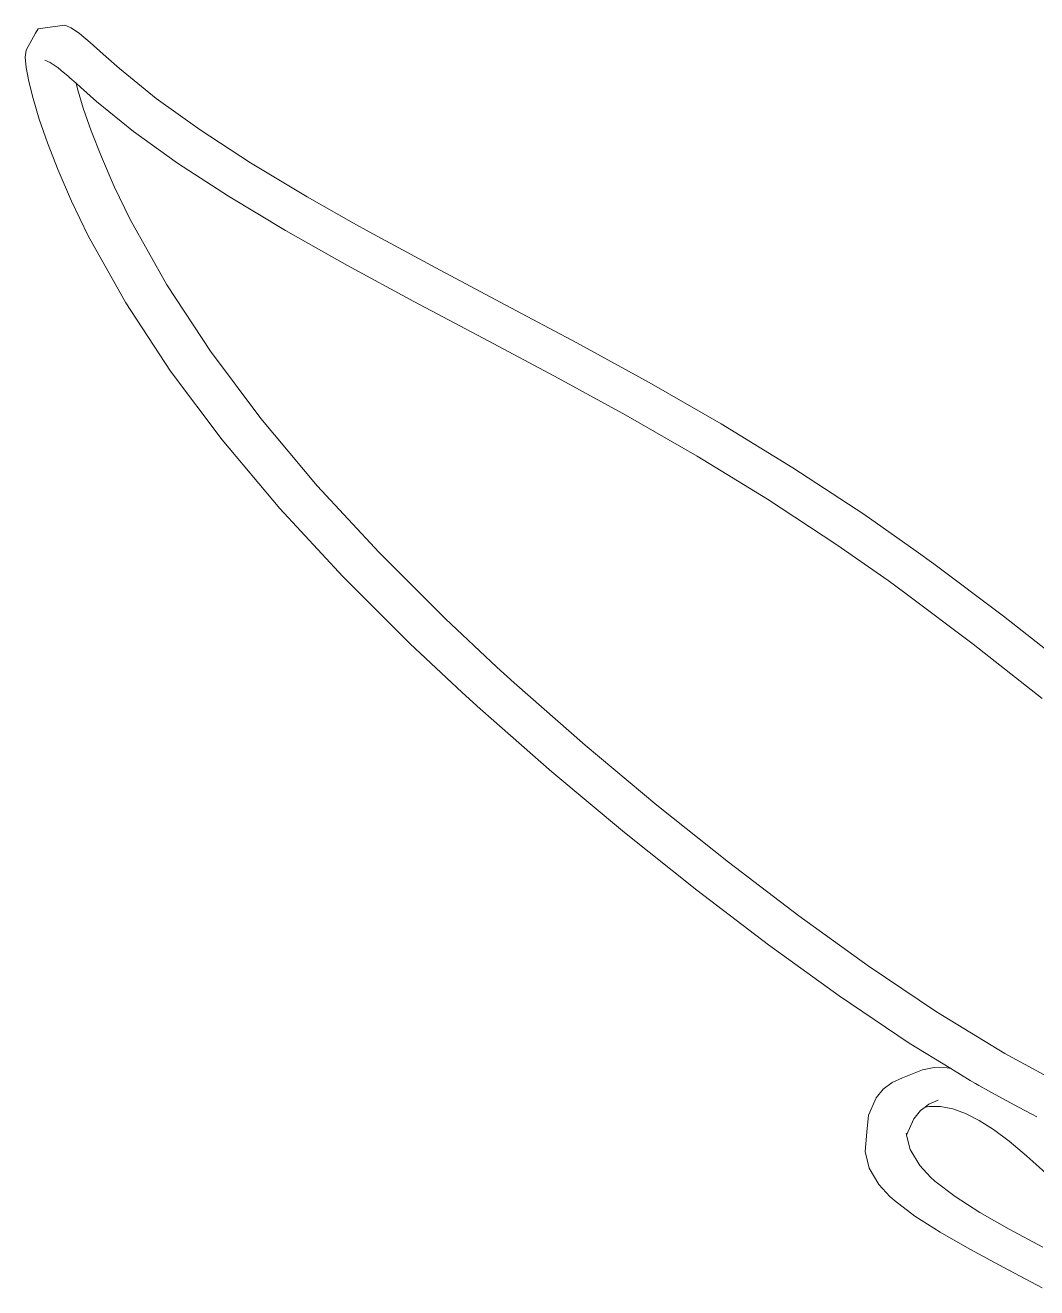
# Model space of a CAD drawing. Header units: millimetres. Extents: x 930469 to 1523124, y -120375 to 411163.
# Drawn here: x 1425196.8 to 1425428.4, y -6141.9 to -5852.8 of the extents above; entities that cross this region are included whole.
import ezdxf

# ---------------------------------------------------------------- set-up
doc = ezdxf.new("R2010")
doc.units = ezdxf.units.MM
doc.layers.add('A-NET THAY', color=8, linetype='Continuous', lineweight=0)
doc.layers.add('COT VACH', color=8, linetype='Continuous', lineweight=0)

# ---------------------------------------------------------------- blocks, each defined once
blk = doc.blocks.new('fgholol')
at = {"layer": 'A-NET THAY', "ltscale": 3}
for p, q in [((1043173.59, 33194.61), (1043168.5, 33193.95)), ((1043175.02, 33194.01), (1043173.59, 33194.61)), ((1043166.85, 33192.82), (1043164.68, 33188.94)), ((1043167.47, 33193.8), (1043166.85, 33192.82)), ((1043168.5, 33193.95), (1043167.47, 33193.8)), ((1043176.92, 33192.69), (1043175.02, 33194.01)), ((1043179.34, 33190.69), (1043176.92, 33192.69)), ((1043164.68, 33188.94), (1043164.51, 33187.31)), ((1043182.36, 33188.02), (1043179.34, 33190.69)), ((1043164.51, 33187.31), (1043164.71, 33184.91)), ((1043170.23, 33186.12), (1043168.97, 33186.65)), ((1043171.79, 33185.04), (1043170.23, 33186.12)), ((1043186.06, 33184.72), (1043182.36, 33188.02)), ((1043164.71, 33184.91), (1043165.3, 33181.75)), ((1043171.97, 33184.91), (1043171.79, 33185.04)), ((1043172.74, 33184.28), (1043171.97, 33184.91)), ((1043173.22, 33183.87), (1043172.74, 33184.28)), ((1043174.26, 33183.02), (1043173.22, 33183.87)), ((1043174.72, 33182.61), (1043174.26, 33183.02)), ((1043194.5, 33177.85), (1043186.06, 33184.72)), ((1043165.3, 33181.75), (1043166.28, 33177.82)), ((1043176.13, 33181.36), (1043174.72, 33182.61)), ((1043177.18, 33180.44), (1043176.13, 33181.36)), ((1043176.46, 33180.07), (1043176.13, 33181.36)), ((1043177.79, 33175.65), (1043176.46, 33180.07)), ((1043180.83, 33177.18), (1043177.18, 33180.44)), ((1043166.28, 33177.82), (1043167.7, 33173.13)), ((1043189.3, 33170.29), (1043180.83, 33177.18)), ((1043204.52, 33170.63), (1043194.5, 33177.85)), ((1043179.6, 33170.46), (1043177.79, 33175.65)), ((1043167.7, 33173.13), (1043169.6, 33167.66)), ((1043181.93, 33164.48), (1043179.6, 33170.46)), ((1043199.39, 33163.02), (1043189.3, 33170.29)), ((1043216.09, 33163.1), (1043204.52, 33170.63)), ((1043169.6, 33167.66), (1043172.04, 33161.4)), ((1043184.88, 33157.69), (1043181.93, 33164.48)), ((1043211.02, 33155.45), (1043199.39, 33163.02)), ((1043229.07, 33155.32), (1043216.09, 33163.1)), ((1043172.04, 33161.4), (1043175.11, 33154.34)), ((1043188.5, 33150.13), (1043184.88, 33157.69)), ((1043175.11, 33154.34), (1043178.9, 33146.43)), ((1043224.05, 33147.63), (1043211.02, 33155.45)), ((1043239.63, 33149.33), (1043229.07, 33155.32)), ((1043196.9, 33135.19), (1043188.5, 33150.13)), ((1043243.28, 33147.31), (1043239.63, 33149.33)), ((1043178.9, 33146.43), (1043187.54, 33131.06)), ((1043234.64, 33141.63), (1043224.05, 33147.63)), ((1043258.48, 33139.08), (1043243.28, 33147.31)), ((1043238.3, 33139.6), (1043234.64, 33141.63)), ((1043253.5, 33131.38), (1043238.3, 33139.6)), ((1043274.4, 33130.63), (1043258.48, 33139.08)), ((1043206.89, 33119.97), (1043196.9, 33135.19)), ((1043187.54, 33131.06), (1043197.79, 33115.44)), ((1043269.38, 33122.95), (1043253.5, 33131.38)), ((1043290.76, 33121.91), (1043274.4, 33130.63)), ((1043285.64, 33114.28), (1043269.38, 33122.95)), ((1043218.41, 33104.59), (1043206.89, 33119.97)), ((1043307.32, 33112.84), (1043290.76, 33121.91)), ((1043197.79, 33115.44), (1043209.59, 33099.7)), ((1043302.03, 33105.31), (1043285.64, 33114.28)), ((1043323.87, 33103.34), (1043307.32, 33112.84)), ((1043318.34, 33095.95), (1043302.03, 33105.31)), ((1043231.35, 33089.17), (1043218.41, 33104.59)), ((1043340.27, 33093.31), (1043323.87, 33103.34)), ((1043209.59, 33099.7), (1043222.79, 33083.96)), ((1043334.43, 33086.1), (1043318.34, 33095.95)), ((1043356.47, 33082.66), (1043340.27, 33093.31)), ((1043245.51, 33073.85), (1043231.35, 33089.17)), ((1043350.29, 33075.68), (1043334.43, 33086.1)), ((1043222.79, 33083.96), (1043237.21, 33068.37)), ((1043368.49, 33074.23), (1043356.47, 33082.66)), ((1043260.65, 33058.75), (1043245.51, 33073.85)), ((1043362.04, 33067.44), (1043350.29, 33075.68)), ((1043372.55, 33071.29), (1043368.49, 33074.23)), ((1043388.49, 33059.28), (1043372.55, 33071.29)), ((1043237.21, 33068.37), (1043252.57, 33053.05)), ((1043365.88, 33064.65), (1043362.04, 33067.44)), ((1043381.53, 33052.87), (1043365.88, 33064.65)), ((1043272.48, 33047.66), (1043260.65, 33058.75)), ((1043404.61, 33046.6), (1043388.49, 33059.28)), ((1043252.57, 33053.05), (1043264.56, 33041.8)), ((1043397.32, 33040.44), (1043381.53, 33052.87)), ((1043276.46, 33044.04), (1043272.48, 33047.66)), ((1043292.73, 33029.76), (1043276.46, 33044.04)), ((1043264.56, 33041.8), (1043268.66, 33038.08)), ((1043268.66, 33038.08), (1043285.1, 33023.64)), ((1043309.14, 33016.05), (1043292.73, 33029.76)), ((1043285.1, 33023.64), (1043301.72, 33009.76)), ((1043325.48, 33003.01), (1043309.14, 33016.05)), ((1043301.72, 33009.76), (1043318.29, 32996.54)), ((1043341.63, 32990.7), (1043325.48, 33003.01)), ((1043318.29, 32996.54), (1043334.68, 32984.04)), ((1043357.51, 32979.23), (1043341.63, 32990.7)), ((1043334.68, 32984.04), (1043350.86, 32972.35)), ((1043373.16, 32968.69), (1043357.51, 32979.23)), ((1043350.86, 32972.35), (1043366.88, 32961.57)), ((1043388.74, 32959.18), (1043373.16, 32968.69)), ((1043366.88, 32961.57), (1043376.38, 32955.77)), ((1043400.49, 32952.82), (1043388.74, 32959.18)), ((1043369.91, 32955.46), (1043365.36, 32953.57)), ((1043369.91, 32955.46), (1043372.58, 32955.98)), ((1043372.58, 32955.98), (1043375.58, 32955.93)), ((1043375.58, 32955.93), (1043376.38, 32955.77)), ((1043376.38, 32955.77), (1043380.87, 32953.03)), ((1043360.95, 32950.98), (1043362.97, 32952.52)), ((1043362.97, 32952.52), (1043365.36, 32953.57)), ((1043380.87, 32953.03), (1043382.06, 32952.3)), ((1043382.06, 32952.3), (1043382.86, 32951.81)), ((1043382.86, 32951.81), (1043385.01, 32950.65)), ((1043357.57, 32945.03), (1043359.31, 32949)), ((1043359.31, 32949), (1043360.95, 32950.98)), ((1043385.01, 32950.65), (1043388.24, 32948.9)), ((1043388.24, 32948.9), (1043391.88, 32946.92)), ((1043367.94, 32944.24), (1043369.48, 32946.11)), ((1043369.48, 32946.11), (1043370.52, 32946.9)), ((1043370.52, 32946.9), (1043371.36, 32947.54)), ((1043370.52, 32946.9), (1043371.42, 32947.07)), ((1043371.36, 32947.54), (1043373.52, 32948.49)), ((1043371.42, 32947.07), (1043374.06, 32947.03)), ((1043374.06, 32947.03), (1043376.86, 32946.47)), ((1043376.86, 32946.47), (1043379.79, 32945.41)), ((1043391.88, 32946.92), (1043394.94, 32945.27)), ((1043357.15, 32941.13), (1043357.57, 32945.03)), ((1043366.29, 32940.5), (1043367.94, 32944.24)), ((1043379.79, 32945.41), (1043382.88, 32943.85)), ((1043382.88, 32943.85), (1043386.18, 32941.76)), ((1043394.94, 32945.27), (1043396.13, 32944.67)), ((1043357.15, 32941.13), (1043356.78, 32936.74)), ((1043366.19, 32940.93), (1043366.26, 32940.64)), ((1043366.26, 32940.64), (1043366.29, 32940.5)), ((1043366.29, 32940.5), (1043367.1, 32937.19)), ((1043386.18, 32941.76), (1043389.78, 32939.09)), ((1043367.1, 32937.19), (1043369.3, 32933.54)), ((1043389.78, 32939.09), (1043393.76, 32935.78)), ((1043357.71, 32932.92), (1043356.78, 32936.74)), ((1043393.76, 32935.78), (1043398.16, 32931.8)), ((1043359.96, 32929.2), (1043357.71, 32932.92)), ((1043369.3, 32933.54), (1043371.78, 32930.86)), ((1043362.48, 32926.46), (1043359.96, 32929.2)), ((1043371.78, 32930.86), (1043372.75, 32929.98)), ((1043372.75, 32929.98), (1043377.38, 32926.41)), ((1043363.48, 32925.55), (1043362.48, 32926.46)), ((1043368.17, 32921.94), (1043363.48, 32925.55)), ((1043377.38, 32926.41), (1043383.08, 32922.78)), ((1043383.08, 32922.78), (1043389.8, 32918.97)), ((1043373.96, 32918.26), (1043368.17, 32921.94)), ((1043380.76, 32914.4), (1043373.96, 32918.26)), ((1043389.8, 32918.97), (1043397.49, 32914.83)), ((1043388.55, 32910.21), (1043380.76, 32914.4)), ((1043397.32, 32905.54), (1043388.55, 32910.21))]:
    blk.add_line(p, q, dxfattribs=at)

msp = doc.modelspace()

# ---------------------------------------------------------------- block references
at = {"layer": 'COT VACH'}
msp.add_blockref('fgholol', (382032.3, -39047.4), dxfattribs=at)

doc.saveas('drawing.dxf')
